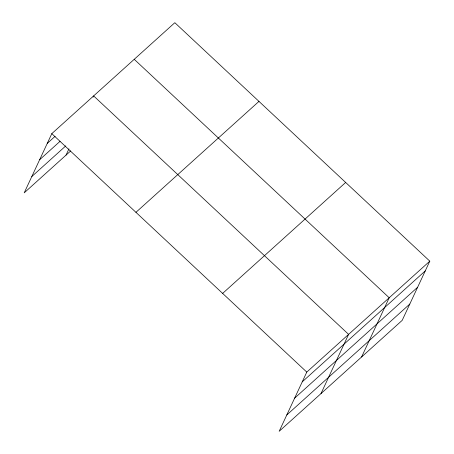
<?xml version="1.0" encoding="UTF-8"?>
<svg xmlns="http://www.w3.org/2000/svg" width="454" height="454" viewBox="0 0 454 454"><rect width="100%" height="100%" fill="white"/><g stroke="black" fill="none" stroke-linecap="round" stroke-linejoin="round"><path stroke-width="0.68" d="M429.802 261.152L306.779 372.093L279.17 431.3L402.193 320.359L429.802 261.152L174.83 22.7L51.807 133.641L24.198 192.848L70.71 150.904M66.029 155.126L68.951 148.85M93.064 97.139L93.638 95.919L348.604 334.371L320.995 393.578M361.594 356.969L389.203 297.762L134.231 59.309M47.256 143.402L55.099 136.331M39.646 159.717L60.036 141.33M31.808 176.532L65.79 145.882M135.95 212.33L258.973 101.39M222.636 293.403L345.659 182.463M302.228 381.859L425.245 270.919M294.618 398.175L417.64 287.234M286.78 414.984L409.803 304.044M51.807 133.641L306.779 372.093"/></g></svg>
